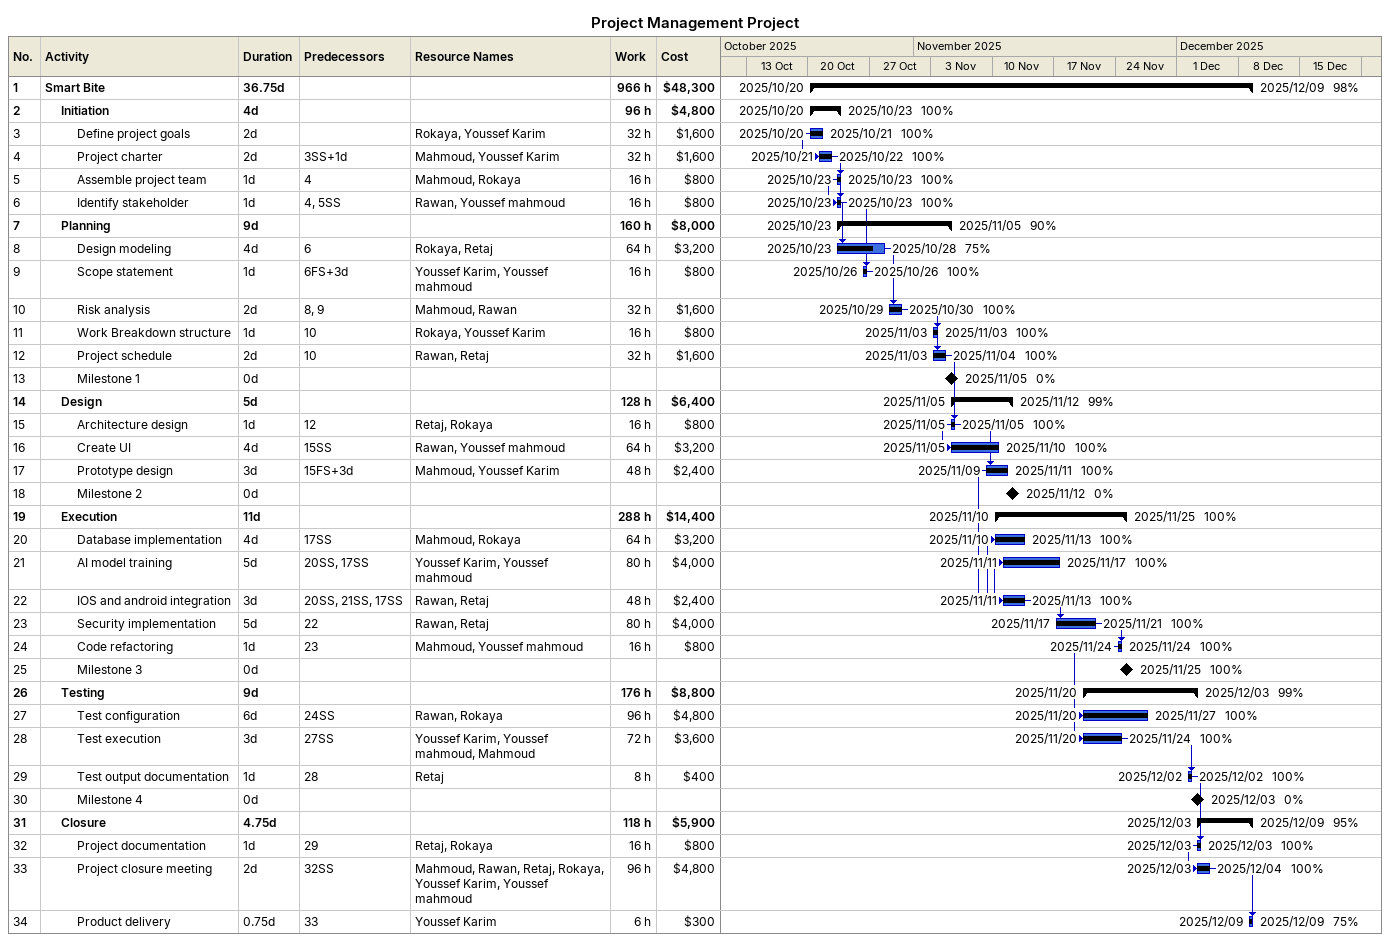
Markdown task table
Project Management Project

| ID | Level | Task | Duration | Start | Finish | Predecessors | Resources | % complete | Work (h) | Cost ($) |
|---|---|---|---|---|---|---|---|---|---|---|
| 1 | 1 | **Smart Bite** | 36.75d | 2025-10-20 | 2025-12-09 |  |  | 98 | 966 | 48300 |
| 2 | 2 | **Initiation** | 4d | 2025-10-20 | 2025-10-23 |  |  | 100 | 96 | 4800 |
| 3 | 3 | Define project goals | 2d | 2025-10-20 | 2025-10-21 |  | Rokaya, Youssef Karim | 100 | 32 | 1600 |
| 4 | 3 | Project charter | 2d | 2025-10-21 | 2025-10-22 | 3SS+1d | Mahmoud, Youssef Karim | 100 | 32 | 1600 |
| 5 | 3 | Assemble project team | 1d | 2025-10-23 | 2025-10-23 | 4 | Mahmoud, Rokaya | 100 | 16 | 800 |
| 6 | 3 | Identify stakeholder | 1d | 2025-10-23 | 2025-10-23 | 4, 5SS | Rawan, Youssef mahmoud | 100 | 16 | 800 |
| 7 | 2 | **Planning** | 9d | 2025-10-23 | 2025-11-05 |  |  | 90 | 160 | 8000 |
| 8 | 3 | Design modeling | 4d | 2025-10-23 | 2025-10-28 | 6 | Rokaya, Retaj | 75 | 64 | 3200 |
| 9 | 3 | Scope statement | 1d | 2025-10-26 | 2025-10-26 | 6FS+3d | Youssef Karim, Youssef mahmoud | 100 | 16 | 800 |
| 10 | 3 | Risk analysis | 2d | 2025-10-29 | 2025-10-30 | 8, 9 | Mahmoud, Rawan | 100 | 32 | 1600 |
| 11 | 3 | Work Breakdown structure | 1d | 2025-11-03 | 2025-11-03 | 10 | Rokaya, Youssef Karim | 100 | 16 | 800 |
| 12 | 3 | Project schedule | 2d | 2025-11-03 | 2025-11-04 | 10 | Rawan, Retaj | 100 | 32 | 1600 |
| 13 | 3 | Milestone 1 | 0d | 2025-11-05 | 2025-11-05 |  |  | 0 |  |  |
| 14 | 2 | **Design** | 5d | 2025-11-05 | 2025-11-12 |  |  | 99 | 128 | 6400 |
| 15 | 3 | Architecture design | 1d | 2025-11-05 | 2025-11-05 | 12 | Retaj, Rokaya | 100 | 16 | 800 |
| 16 | 3 | Create UI | 4d | 2025-11-05 | 2025-11-10 | 15SS | Rawan, Youssef mahmoud | 100 | 64 | 3200 |
| 17 | 3 | Prototype design | 3d | 2025-11-09 | 2025-11-11 | 15FS+3d | Mahmoud, Youssef Karim | 100 | 48 | 2400 |
| 18 | 3 | Milestone 2 | 0d | 2025-11-12 | 2025-11-12 |  |  | 0 |  |  |
| 19 | 2 | **Execution** | 11d | 2025-11-10 | 2025-11-25 |  |  | 100 | 288 | 14400 |
| 20 | 3 | Database implementation | 4d | 2025-11-10 | 2025-11-13 | 17SS | Mahmoud, Rokaya | 100 | 64 | 3200 |
| 21 | 3 | AI model training | 5d | 2025-11-11 | 2025-11-17 | 20SS, 17SS | Youssef Karim, Youssef mahmoud | 100 | 80 | 4000 |
| 22 | 3 | IOS and android integration | 3d | 2025-11-11 | 2025-11-13 | 20SS, 21SS, 17SS | Rawan, Retaj | 100 | 48 | 2400 |
| 23 | 3 | Security implementation | 5d | 2025-11-17 | 2025-11-21 | 22 | Rawan, Retaj | 100 | 80 | 4000 |
| 24 | 3 | Code refactoring | 1d | 2025-11-24 | 2025-11-24 | 23 | Mahmoud, Youssef mahmoud | 100 | 16 | 800 |
| 25 | 3 | Milestone 3 | 0d | 2025-11-25 | 2025-11-25 |  |  | 100 |  |  |
| 26 | 2 | **Testing** | 9d | 2025-11-20 | 2025-12-03 |  |  | 99 | 176 | 8800 |
| 27 | 3 | Test configuration | 6d | 2025-11-20 | 2025-11-27 | 24SS | Rawan, Rokaya | 100 | 96 | 4800 |
| 28 | 3 | Test execution | 3d | 2025-11-20 | 2025-11-24 | 27SS | Youssef Karim, Youssef mahmoud, Mahmoud | 100 | 72 | 3600 |
| 29 | 3 | Test output documentation | 1d | 2025-12-02 | 2025-12-02 | 28 | Retaj | 100 | 8 | 400 |
| 30 | 3 | Milestone 4 | 0d | 2025-12-03 | 2025-12-03 |  |  | 0 |  |  |
| 31 | 2 | **Closure** | 4.75d | 2025-12-03 | 2025-12-09 |  |  | 95 | 118 | 5900 |
| 32 | 3 | Project documentation | 1d | 2025-12-03 | 2025-12-03 | 29 | Retaj, Rokaya | 100 | 16 | 800 |
| 33 | 3 | Project closure meeting | 2d | 2025-12-03 | 2025-12-04 | 32SS | Mahmoud, Rawan, Retaj, Rokaya, Youssef Karim, Youssef mahmoud | 100 | 96 | 4800 |
| 34 | 3 | Product delivery | 0.75d | 2025-12-09 | 2025-12-09 | 33 | Youssef Karim | 75 | 6 | 300 |
